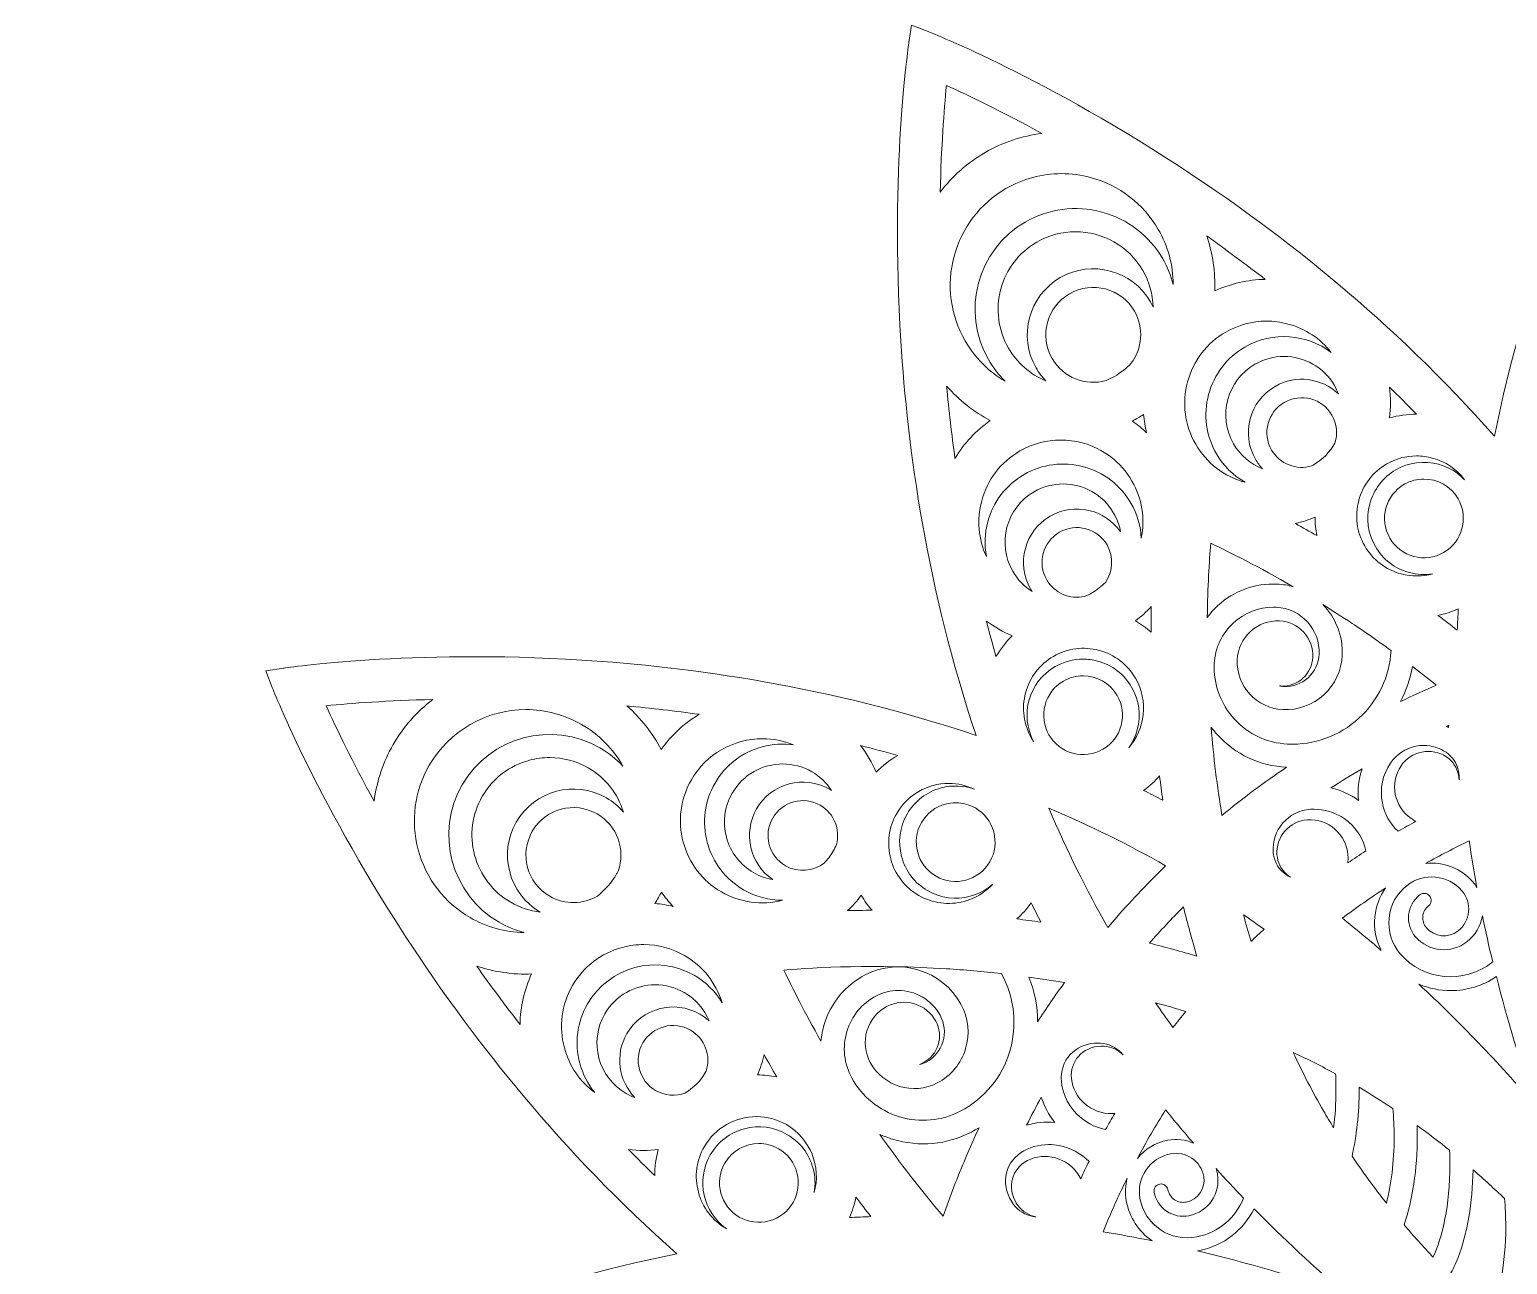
# Model space of a CAD drawing. Header units: millimetres. Extents: x -93 to 1481, y -1464 to 298.
# Drawn here: x 357.8 to 677, y -1205.9 to -939.2 of the extents above; entities that cross this region are included whole.
import ezdxf

# ---------------------------------------------------------------- set-up
doc = ezdxf.new("R2010")
doc.units = ezdxf.units.MM
doc.header["$MEASUREMENT"] = 0
doc.layers.add('Layer 1', color=7, linetype='Continuous')

msp = doc.modelspace()

# ---------------------------------------------------------------- linework, layer by layer
at = {"layer": 'Layer 1', "lineweight": 0}
for points, knots in [([(1116.83, -1265.8), (1115.97, -1265.11), (1095.41, -1248.71), (1061.91, -1232.06), (1041.16, -1221.74), (1012.66, -1210.11), (979.99, -1203.56), (1005.01, -1181.55), (1023.87, -1157.23), (1036.69, -1137.92), (1057.37, -1106.75), (1066.98, -1082.26), (1067.38, -1081.24), (1067.38, -1081.24), (1068.76, -1077.69), (1068.76, -1077.69), (1068.76, -1077.69), (1064.99, -1077.11), (1064.99, -1077.11), (1063.9, -1076.94), (1037.9, -1073.01), (1000.56, -1075.34), (977.43, -1076.79), (946.93, -1080.96), (915.37, -1091.62), (926.03, -1060.05), (930.2, -1029.56), (931.64, -1006.43), (933.97, -969.09), (930.05, -943.08), (929.88, -941.99), (929.88, -941.99), (929.3, -938.23), (929.3, -938.23), (929.3, -938.23), (925.75, -939.61), (925.75, -939.61), (924.72, -940.01), (900.24, -949.61), (869.07, -970.3), (849.76, -983.12), (825.43, -1001.98), (803.43, -1026.99), (796.88, -994.32), (785.24, -965.83), (774.93, -945.08), (758.28, -911.57), (741.88, -891.01), (741.19, -890.16), (741.19, -890.16), (738.8, -887.19), (738.8, -887.19), (738.8, -887.19), (736.41, -890.16), (736.41, -890.16), (735.72, -891.01), (719.32, -911.57), (702.67, -945.08), (692.36, -965.83), (680.72, -994.32), (674.17, -1026.99), (652.17, -1001.98), (627.84, -983.12), (608.53, -970.3), (577.36, -949.61), (552.88, -940.01), (551.85, -939.61), (551.85, -939.61), (548.3, -938.23), (548.3, -938.23), (548.3, -938.23), (547.72, -941.99), (547.72, -941.99), (547.55, -943.08), (543.63, -969.09), (545.96, -1006.43), (547.4, -1029.56), (551.57, -1060.05), (562.23, -1091.62), (530.67, -1080.96), (500.17, -1076.79), (477.04, -1075.34), (439.7, -1073.01), (413.7, -1076.94), (412.61, -1077.11), (412.61, -1077.11), (408.84, -1077.69), (408.84, -1077.69), (408.84, -1077.69), (410.22, -1081.24), (410.22, -1081.24), (410.62, -1082.26), (420.23, -1106.75), (440.91, -1137.92), (453.73, -1157.23), (472.59, -1181.55), (497.61, -1203.56), (464.94, -1210.11), (436.44, -1221.74), (415.69, -1232.06), (382.19, -1248.71), (361.63, -1265.11), (360.77, -1265.8), (360.77, -1265.8), (357.8, -1268.19), (357.8, -1268.19), (357.8, -1268.19), (360.77, -1270.57), (360.77, -1270.57), (361.63, -1271.26), (382.19, -1287.67), (415.69, -1304.32), (444.76, -1318.76), (488.99, -1335.81), (538.64, -1337.82), (538.64, -1337.82), (584.58, -1406.53), (584.58, -1406.53), (584.58, -1406.53), (584.58, -1461.27), (584.58, -1461.27), (584.58, -1461.27), (584.67, -1461.27), (584.67, -1461.27), (584.67, -1461.27), (584.67, -1461.32), (584.67, -1461.32), (584.67, -1461.32), (601.77, -1461.32), (601.77, -1461.32), (601.77, -1461.32), (601.77, -1406.58), (601.77, -1406.58), (601.77, -1406.58), (608.56, -1396.76), (608.56, -1396.76), (608.56, -1397.28), (608.55, -1397.81), (608.55, -1398.34), (608.55, -1409.68), (611.14, -1420.43), (616.33, -1430.6), (621.52, -1440.76), (629.14, -1448.79), (639.2, -1454.66), (639.85, -1455.04), (640.51, -1455.41), (641.17, -1455.76), (650.77, -1460.93), (661.56, -1463.52), (673.55, -1463.52), (685.35, -1463.52), (696.34, -1460.86), (706.52, -1455.54), (716.71, -1450.23), (724.58, -1442.4), (730.14, -1432.05), (731.5, -1429.51), (732.7, -1426.89), (733.73, -1424.18), (734.69, -1426.77), (735.79, -1429.29), (737.05, -1431.74), (742.34, -1442.03), (750.17, -1449.89), (760.54, -1455.32), (760.56, -1455.33), (760.57, -1455.33), (760.58, -1455.34), (760.6, -1455.35), (760.61, -1455.36), (760.63, -1455.37), (771, -1460.8), (782.53, -1463.52), (795.22, -1463.52), (804.63, -1463.52), (813.79, -1461.83), (822.73, -1458.45), (822.82, -1458.42), (822.92, -1458.38), (823.01, -1458.34), (823.01, -1458.34), (821.88, -1461.27), (821.88, -1461.27), (821.88, -1461.27), (821.98, -1461.27), (821.98, -1461.27), (821.98, -1461.27), (821.97, -1461.32), (821.97, -1461.32), (821.97, -1461.32), (840.12, -1461.32), (840.12, -1461.32), (840.12, -1461.32), (854.32, -1422.18), (854.32, -1422.18), (854.32, -1422.18), (908.28, -1422.18), (908.28, -1422.18), (908.28, -1422.18), (923.34, -1461.27), (923.34, -1461.27), (923.34, -1461.27), (923.4, -1461.27), (923.4, -1461.27), (923.4, -1461.27), (923.42, -1461.32), (923.42, -1461.32), (923.42, -1461.32), (942.9, -1461.32), (942.9, -1461.32), (942.9, -1461.32), (891.24, -1335.09), (891.24, -1335.09), (891.44, -1335.12), (891.65, -1335.15), (891.85, -1335.18), (891.84, -1335.17), (891.84, -1335.15), (891.83, -1335.14), (903.9, -1336.96), (916.44, -1338.02), (929.3, -1338.02), (982.85, -1338.02), (1030.97, -1319.69), (1061.91, -1304.32), (1095.41, -1287.67), (1115.97, -1271.26), (1116.83, -1270.57), (1116.83, -1270.57), (1119.8, -1268.19), (1119.8, -1268.19), (1119.8, -1268.19), (1116.83, -1265.8), (1116.83, -1265.8)], [0, 0, 0, 0, 1, 1, 1, 2, 2, 2, 3, 3, 3, 4, 4, 4, 5, 5, 5, 6, 6, 6, 7, 7, 7, 8, 8, 8, 9, 9, 9, 10, 10, 10, 11, 11, 11, 12, 12, 12, 13, 13, 13, 14, 14, 14, 15, 15, 15, 16, 16, 16, 17, 17, 17, 18, 18, 18, 19, 19, 19, 20, 20, 20, 21, 21, 21, 22, 22, 22, 23, 23, 23, 24, 24, 24, 25, 25, 25, 26, 26, 26, 27, 27, 27, 28, 28, 28, 29, 29, 29, 30, 30, 30, 31, 31, 31, 32, 32, 32, 33, 33, 33, 34, 34, 34, 35, 35, 35, 36, 36, 36, 37, 37, 37, 38, 38, 38, 39, 39, 39, 40, 40, 40, 41, 41, 41, 42, 42, 42, 43, 43, 43, 44, 44, 44, 45, 45, 45, 46, 46, 46, 47, 47, 47, 48, 48, 48, 49, 49, 49, 50, 50, 50, 51, 51, 51, 52, 52, 52, 53, 53, 53, 54, 54, 54, 55, 55, 55, 56, 56, 56, 57, 57, 57, 58, 58, 58, 59, 59, 59, 60, 60, 60, 61, 61, 61, 62, 62, 62, 63, 63, 63, 64, 64, 64, 65, 65, 65, 66, 66, 66, 67, 67, 67, 68, 68, 68, 69, 69, 69, 70, 70, 70, 71, 71, 71, 72, 72, 72, 73, 73, 73, 74, 74, 74, 75, 75, 75, 76, 76, 76, 77, 77, 77, 78, 78, 78, 78]), ([(555.81, -951.25), (560.74, -953.48), (567.87, -956.91), (576.44, -961.59), (572.11, -962.15), (567.92, -963.56), (564.17, -965.72), (560.42, -967.89), (557.11, -970.81), (554.46, -974.28), (554.7, -964.52), (555.29, -956.63), (555.81, -951.25)], [0, 0, 0, 0, 1, 1, 1, 2, 2, 2, 3, 3, 3, 4, 4, 4, 4]), ([(586.94, -971.12), (593.16, -972.79), (598.35, -976.77), (601.56, -982.33), (603.68, -986), (604.77, -990.08), (604.78, -994.22), (604.3, -992.3), (603.55, -990.44), (602.55, -988.7), (599.65, -983.68), (594.96, -980.09), (589.34, -978.58), (583.72, -977.08), (577.86, -977.84), (572.84, -980.74), (562.46, -986.74), (558.89, -1000.06), (564.88, -1010.45), (565.88, -1012.17), (567.1, -1013.74), (568.51, -1015.12), (564.96, -1013.04), (561.97, -1010.06), (559.86, -1006.4), (556.65, -1000.84), (555.8, -994.36), (557.47, -988.14), (559.13, -981.92), (563.11, -976.73), (568.67, -973.52), (572.33, -971.4), (576.47, -970.29), (580.65, -970.29), (582.76, -970.29), (584.87, -970.57), (586.94, -971.12)], [0, 0, 0, 0, 1, 1, 1, 2, 2, 2, 3, 3, 3, 4, 4, 4, 5, 5, 5, 6, 6, 6, 7, 7, 7, 8, 8, 8, 9, 9, 9, 10, 10, 10, 11, 11, 11, 12, 12, 12, 12]), ([(599.86, -997.97), (595.93, -991.16), (587.2, -988.82), (580.39, -992.75), (573.58, -996.68), (571.24, -1005.42), (575.17, -1012.23), (575.77, -1013.27), (576.49, -1014.2), (577.29, -1015.03), (573.9, -1013.63), (571.07, -1011.17), (569.21, -1007.95), (566.98, -1004.08), (566.39, -999.57), (567.55, -995.24), (568.71, -990.92), (571.47, -987.31), (575.34, -985.07), (577.97, -983.55), (580.85, -982.83), (583.69, -982.83), (589.48, -982.83), (595.12, -985.84), (598.22, -991.2), (599.63, -993.65), (600.38, -996.36), (600.45, -999.11), (600.27, -998.73), (600.08, -998.35), (599.86, -997.97)], [0, 0, 0, 0, 1, 1, 1, 2, 2, 2, 3, 3, 3, 4, 4, 4, 5, 5, 5, 6, 6, 6, 7, 7, 7, 8, 8, 8, 9, 9, 9, 10, 10, 10, 10]), ([(624.67, -993.13), (620.9, -993.17), (617.2, -994.01), (613.75, -995.62), (613.9, -991.59), (613.32, -987.56), (612.03, -983.75), (616.32, -986.79), (620.55, -989.93), (624.67, -993.13)], [0, 0, 0, 0, 1, 1, 1, 2, 2, 2, 3, 3, 3, 3]), ([(595.72, -1011.24), (594.66, -1012.34), (593.44, -1013.29), (592.09, -1014.08), (591.5, -1014.41), (590.9, -1014.71), (590.29, -1014.97), (585.89, -1016.21), (581.03, -1014.37), (578.64, -1010.23), (575.81, -1005.33), (577.49, -999.04), (582.39, -996.22), (587.29, -993.39), (593.57, -995.07), (596.4, -999.97), (598.51, -1003.63), (598.1, -1008.06), (595.72, -1011.24)], [0, 0, 0, 0, 1, 1, 1, 2, 2, 2, 3, 3, 3, 4, 4, 4, 5, 5, 5, 6, 6, 6, 6]), ([(607.88, -1015.28), (609.1, -1010.7), (612.03, -1006.88), (616.12, -1004.52), (618.82, -1002.96), (621.87, -1002.14), (624.94, -1002.14), (626.49, -1002.14), (628.05, -1002.35), (629.57, -1002.76), (633.32, -1003.76), (636.56, -1005.9), (638.91, -1008.89), (633.66, -1004.93), (626.33, -1004.24), (620.28, -1007.73), (616.39, -1009.98), (613.6, -1013.62), (612.43, -1017.98), (611.26, -1022.34), (611.86, -1026.88), (614.11, -1030.78), (615.61, -1033.38), (617.77, -1035.49), (620.31, -1036.95), (615.77, -1035.71), (611.98, -1032.79), (609.64, -1028.73), (607.27, -1024.64), (606.65, -1019.86), (607.88, -1015.28)], [0, 0, 0, 0, 1, 1, 1, 2, 2, 2, 3, 3, 3, 4, 4, 4, 5, 5, 5, 6, 6, 6, 7, 7, 7, 8, 8, 8, 9, 9, 9, 10, 10, 10, 10]), ([(640.47, -1017.85), (636.86, -1014.43), (631.29, -1013.62), (626.78, -1016.23), (621.27, -1019.4), (619.38, -1026.47), (622.56, -1031.97), (622.99, -1032.72), (623.5, -1033.41), (624.07, -1034.02), (621.53, -1033.01), (619.3, -1031.18), (617.83, -1028.63), (614.36, -1022.63), (616.43, -1014.92), (622.43, -1011.45), (624.41, -1010.31), (626.57, -1009.77), (628.7, -1009.77), (633.05, -1009.77), (637.29, -1012.02), (639.62, -1016.05), (639.95, -1016.64), (640.24, -1017.24), (640.47, -1017.85)], [0, 0, 0, 0, 1, 1, 1, 2, 2, 2, 3, 3, 3, 4, 4, 4, 5, 5, 5, 6, 6, 6, 7, 7, 7, 8, 8, 8, 8]), ([(557.65, -1031.78), (556.94, -1026.62), (556.34, -1021.4), (555.86, -1016.18), (558.52, -1019.2), (561.71, -1021.72), (565.27, -1023.6), (562.22, -1025.74), (559.6, -1028.55), (557.65, -1031.78)], [0, 0, 0, 0, 1, 1, 1, 2, 2, 2, 3, 3, 3, 3]), ([(635.01, -1033.24), (634.91, -1033.3), (634.8, -1033.35), (634.69, -1033.41), (631.43, -1034.39), (627.8, -1033.04), (626.02, -1029.97), (623.95, -1026.38), (625.18, -1021.77), (628.78, -1019.69), (632.37, -1017.62), (636.98, -1018.85), (639.06, -1022.44), (640.15, -1024.34), (640.32, -1026.53), (639.7, -1028.47), (638.63, -1030.39), (637.05, -1032.06), (635.01, -1033.24)], [0, 0, 0, 0, 1, 1, 1, 2, 2, 2, 3, 3, 3, 4, 4, 4, 5, 5, 5, 6, 6, 6, 6]), ([(657.34, -1022.24), (655.37, -1022.25), (653.41, -1022.52), (651.51, -1023.04), (651.77, -1020.84), (651.76, -1018.6), (651.48, -1016.4), (653.47, -1018.33), (655.43, -1020.28), (657.34, -1022.24)], [0, 0, 0, 0, 1, 1, 1, 2, 2, 2, 3, 3, 3, 3]), ([(597.25, -1023.01), (597.63, -1022.79), (598.01, -1022.56), (598.38, -1022.32), (598.5, -1023.65), (598.72, -1024.96), (599.03, -1026.25), (598.08, -1025.33), (597.05, -1024.49), (595.96, -1023.72), (596.39, -1023.49), (596.82, -1023.25), (597.25, -1023.01)], [0, 0, 0, 0, 1, 1, 1, 2, 2, 2, 3, 3, 3, 4, 4, 4, 4]), ([(564.43, -1052.96), (562.7, -1049.21), (562.33, -1045), (563.42, -1040.95), (564.65, -1036.37), (567.57, -1032.55), (571.67, -1030.18), (574.36, -1028.63), (577.41, -1027.81), (580.48, -1027.81), (582.03, -1027.81), (583.59, -1028.01), (585.11, -1028.42), (589.69, -1029.65), (593.52, -1032.58), (595.88, -1036.67), (598.06, -1040.45), (598.76, -1044.8), (597.9, -1049.04), (597.77, -1046.42), (597.02, -1043.81), (595.64, -1041.44), (593.39, -1037.54), (589.75, -1034.75), (585.4, -1033.58), (581.04, -1032.42), (576.49, -1033.01), (572.59, -1035.26), (568.7, -1037.51), (565.91, -1041.15), (564.74, -1045.51), (564.08, -1047.98), (563.98, -1050.52), (564.43, -1052.96)], [0, 0, 0, 0, 1, 1, 1, 2, 2, 2, 3, 3, 3, 4, 4, 4, 5, 5, 5, 6, 6, 6, 7, 7, 7, 8, 8, 8, 9, 9, 9, 10, 10, 10, 11, 11, 11, 11]), ([(644.86, -1040.86), (645.76, -1037.51), (647.9, -1034.71), (650.89, -1032.99), (652.86, -1031.85), (655.09, -1031.25), (657.34, -1031.25), (658.47, -1031.25), (659.61, -1031.4), (660.73, -1031.7), (663.56, -1032.46), (665.99, -1034.1), (667.72, -1036.4), (666.2, -1034.79), (664.26, -1033.63), (662.07, -1033.05), (658.94, -1032.21), (655.67, -1032.64), (652.88, -1034.25), (650.08, -1035.87), (648.08, -1038.48), (647.24, -1041.61), (646.4, -1044.74), (646.83, -1048), (648.44, -1050.8), (650.06, -1053.6), (652.67, -1055.6), (655.8, -1056.44), (657.47, -1056.88), (659.18, -1056.97), (660.84, -1056.71), (658.63, -1057.32), (656.29, -1057.34), (654.02, -1056.73), (650.67, -1055.83), (647.88, -1053.69), (646.15, -1050.69), (644.42, -1047.7), (643.96, -1044.21), (644.86, -1040.86)], [0, 0, 0, 0, 1, 1, 1, 2, 2, 2, 3, 3, 3, 4, 4, 4, 5, 5, 5, 6, 6, 6, 7, 7, 7, 8, 8, 8, 9, 9, 9, 10, 10, 10, 11, 11, 11, 12, 12, 12, 13, 13, 13, 13]), ([(663.19, -1052.11), (661.22, -1053.24), (658.93, -1053.54), (656.73, -1052.95), (654.54, -1052.36), (652.7, -1050.96), (651.57, -1048.99), (649.22, -1044.93), (650.62, -1039.72), (654.68, -1037.38), (656.02, -1036.6), (657.48, -1036.24), (658.92, -1036.24), (661.86, -1036.24), (664.73, -1037.76), (666.3, -1040.49), (668.64, -1044.55), (667.25, -1049.76), (663.19, -1052.11)], [0, 0, 0, 0, 1, 1, 1, 2, 2, 2, 3, 3, 3, 4, 4, 4, 5, 5, 5, 6, 6, 6, 6]), ([(578.22, -1044.26), (572.71, -1047.44), (570.82, -1054.5), (574, -1060), (574.1, -1060.17), (574.2, -1060.34), (574.3, -1060.5), (572.64, -1059.45), (571.19, -1057.99), (570.14, -1056.17), (566.67, -1050.16), (568.73, -1042.45), (574.74, -1038.98), (576.72, -1037.84), (578.88, -1037.3), (581.01, -1037.3), (585.36, -1037.3), (589.6, -1039.56), (591.92, -1043.59), (592.66, -1044.87), (593.15, -1046.23), (593.4, -1047.61), (590.01, -1042.79), (583.42, -1041.26), (578.22, -1044.26)], [0, 0, 0, 0, 1, 1, 1, 2, 2, 2, 3, 3, 3, 4, 4, 4, 5, 5, 5, 6, 6, 6, 7, 7, 7, 8, 8, 8, 8]), ([(580.22, -1047.73), (583.81, -1045.65), (588.42, -1046.89), (590.5, -1050.48), (592, -1053.09), (591.76, -1056.23), (590.14, -1058.55), (589.33, -1059.4), (588.39, -1060.15), (587.32, -1060.77), (586.77, -1061.09), (586.21, -1061.36), (585.63, -1061.58), (582.51, -1062.29), (579.15, -1060.92), (577.46, -1058), (575.39, -1054.41), (576.63, -1049.8), (580.22, -1047.73)], [0, 0, 0, 0, 1, 1, 1, 2, 2, 2, 3, 3, 3, 4, 4, 4, 5, 5, 5, 6, 6, 6, 6]), ([(635.82, -1048.45), (634.29, -1047.57), (632.75, -1046.71), (631.22, -1045.86), (632.65, -1045.52), (634.05, -1045.06), (635.41, -1044.48), (635.42, -1045.82), (635.56, -1047.14), (635.82, -1048.45)], [0, 0, 0, 0, 1, 1, 1, 2, 2, 2, 3, 3, 3, 3]), ([(630.69, -1059.5), (629.6, -1059.18), (628.44, -1058.99), (627.25, -1058.93), (622.5, -1058.72), (617.96, -1060.36), (614.45, -1063.56), (613.59, -1064.34), (612.82, -1065.19), (612.15, -1066.11), (612.23, -1059.5), (612.57, -1054.02), (612.89, -1050.11), (617.02, -1052.06), (623.29, -1055.2), (630.69, -1059.5)], [0, 0, 0, 0, 1, 1, 1, 2, 2, 2, 3, 3, 3, 4, 4, 4, 5, 5, 5, 5]), ([(596.63, -1066.86), (597.86, -1065.94), (599, -1064.9), (600.05, -1063.78), (600.01, -1065.61), (600, -1067.46), (600, -1069.31), (598.96, -1068.39), (597.83, -1067.57), (596.63, -1066.86)], [0, 0, 0, 0, 1, 1, 1, 2, 2, 2, 3, 3, 3, 3]), ([(651.83, -1073.27), (651.52, -1078.91), (649.06, -1084.09), (644.89, -1087.9), (640.67, -1091.75), (635.2, -1093.73), (629.5, -1093.47), (625.06, -1093.27), (620.98, -1091.35), (617.99, -1088.07), (615, -1084.8), (613.46, -1080.55), (613.66, -1076.12), (613.82, -1072.71), (615.3, -1069.56), (617.82, -1067.26), (620.19, -1065.09), (623.23, -1063.91), (626.42, -1063.91), (626.62, -1063.91), (626.82, -1063.92), (627.02, -1063.93), (632.38, -1064.17), (636.54, -1068.73), (636.3, -1074.09), (636.21, -1076.04), (635.37, -1077.83), (633.93, -1079.14), (632.49, -1080.45), (630.63, -1081.13), (628.69, -1081.04), (628.36, -1081.02), (628.05, -1080.98), (627.74, -1080.91), (627.87, -1080.92), (628, -1080.93), (628.13, -1080.94), (629.86, -1081.02), (631.53, -1080.42), (632.81, -1079.24), (634.1, -1078.07), (634.85, -1076.47), (634.93, -1074.74), (635.02, -1072.73), (634.32, -1070.81), (632.97, -1069.33), (631.62, -1067.85), (629.77, -1066.98), (627.77, -1066.89), (625.43, -1066.78), (623.19, -1067.59), (621.46, -1069.17), (619.73, -1070.75), (618.72, -1072.91), (618.61, -1075.24), (618.35, -1080.93), (622.77, -1085.77), (628.46, -1086.03), (631.74, -1086.18), (634.88, -1085.04), (637.3, -1082.83), (639.72, -1080.62), (641.14, -1077.6), (641.29, -1074.32), (641.48, -1070.08), (639.86, -1066.18), (637.11, -1063.36), (639.16, -1064.63), (641.26, -1065.98), (643.41, -1067.41), (646.19, -1069.26), (649.02, -1071.23), (651.83, -1073.27)], [0, 0, 0, 0, 1, 1, 1, 2, 2, 2, 3, 3, 3, 4, 4, 4, 5, 5, 5, 6, 6, 6, 7, 7, 7, 8, 8, 8, 9, 9, 9, 10, 10, 10, 11, 11, 11, 12, 12, 12, 13, 13, 13, 14, 14, 14, 15, 15, 15, 16, 16, 16, 17, 17, 17, 18, 18, 18, 19, 19, 19, 20, 20, 20, 21, 21, 21, 22, 22, 22, 23, 23, 23, 24, 24, 24, 24]), ([(661.97, -1065.7), (663.47, -1065.38), (664.94, -1064.9), (666.35, -1064.26), (666.27, -1065.81), (666.2, -1067.36), (666.14, -1068.9), (664.77, -1067.82), (663.37, -1066.75), (661.97, -1065.7)], [0, 0, 0, 0, 1, 1, 1, 2, 2, 2, 3, 3, 3, 3]), ([(570.01, -1070.1), (568.66, -1071.44), (567.48, -1072.95), (566.51, -1074.59), (565.8, -1072.06), (565.12, -1069.49), (564.46, -1066.91), (566.17, -1068.19), (568.03, -1069.26), (570.01, -1070.1)], [0, 0, 0, 0, 1, 1, 1, 2, 2, 2, 3, 3, 3, 3]), ([(596.65, -1079.27), (599.49, -1084.2), (598.72, -1090.24), (595.17, -1094.3), (596.01, -1093.13), (596.64, -1091.81), (597.02, -1090.37), (597.86, -1087.25), (597.43, -1083.98), (595.81, -1081.18), (594.2, -1078.39), (591.59, -1076.38), (588.46, -1075.54), (587.41, -1075.26), (586.35, -1075.13), (585.3, -1075.13), (583.2, -1075.13), (581.13, -1075.68), (579.27, -1076.75), (573.61, -1080.02), (571.58, -1087.19), (574.62, -1092.91), (574.62, -1092.91), (574.61, -1092.91), (574.61, -1092.91), (574.46, -1092.68), (574.33, -1092.46), (574.2, -1092.24), (572.47, -1089.24), (572.01, -1085.75), (572.91, -1082.4), (573.8, -1079.05), (575.95, -1076.26), (578.94, -1074.53), (581.93, -1072.8), (585.43, -1072.35), (588.77, -1073.24), (592.12, -1074.14), (594.92, -1076.28), (596.65, -1079.27)], [0, 0, 0, 0, 1, 1, 1, 2, 2, 2, 3, 3, 3, 4, 4, 4, 5, 5, 5, 6, 6, 6, 7, 7, 7, 8, 8, 8, 9, 9, 9, 10, 10, 10, 11, 11, 11, 12, 12, 12, 13, 13, 13, 13]), ([(593.54, -1089.44), (592.95, -1091.64), (591.54, -1093.47), (589.58, -1094.61), (587.61, -1095.74), (585.32, -1096.04), (583.12, -1095.45), (580.93, -1094.86), (579.09, -1093.46), (577.96, -1091.49), (576.82, -1089.53), (576.52, -1087.24), (577.11, -1085.04), (577.7, -1082.84), (579.11, -1081.01), (581.07, -1079.87), (582.41, -1079.1), (583.87, -1078.74), (585.31, -1078.74), (588.25, -1078.74), (591.12, -1080.26), (592.69, -1082.99), (593.82, -1084.95), (594.12, -1087.24), (593.54, -1089.44)], [0, 0, 0, 0, 1, 1, 1, 2, 2, 2, 3, 3, 3, 4, 4, 4, 5, 5, 5, 6, 6, 6, 7, 7, 7, 8, 8, 8, 8]), ([(653.88, -1084.28), (655.11, -1081.92), (655.98, -1079.36), (656.45, -1076.72), (658.21, -1078.07), (659.93, -1079.42), (661.59, -1080.77), (659.04, -1081.87), (656.46, -1083.04), (653.88, -1084.28)], [0, 0, 0, 0, 1, 1, 1, 2, 2, 2, 3, 3, 3, 3]), ([(432.21, -1105.83), (427.53, -1097.25), (424.1, -1090.12), (421.86, -1085.2), (427.24, -1084.68), (435.13, -1084.08), (444.9, -1083.85), (441.42, -1086.5), (438.5, -1089.81), (436.33, -1093.56), (434.17, -1097.31), (432.77, -1101.49), (432.21, -1105.83)], [0, 0, 0, 0, 1, 1, 1, 2, 2, 2, 3, 3, 3, 4, 4, 4, 4]), ([(441.74, -1116.32), (440.07, -1110.1), (440.92, -1103.62), (444.13, -1098.06), (448.41, -1090.64), (456.42, -1086.03), (465.02, -1086.03), (469.22, -1086.03), (473.37, -1087.14), (477.02, -1089.25), (480.82, -1091.44), (483.87, -1094.56), (485.95, -1098.26), (484.5, -1096.72), (482.82, -1095.38), (480.96, -1094.3), (470.58, -1088.31), (457.25, -1091.88), (451.25, -1102.26), (445.26, -1112.65), (448.83, -1125.97), (459.21, -1131.97), (460.91, -1132.95), (462.72, -1133.68), (464.59, -1134.17), (460.54, -1134.11), (456.54, -1133.03), (452.94, -1130.95), (447.38, -1127.74), (443.4, -1122.54), (441.74, -1116.32)], [0, 0, 0, 0, 1, 1, 1, 2, 2, 2, 3, 3, 3, 4, 4, 4, 5, 5, 5, 6, 6, 6, 7, 7, 7, 8, 8, 8, 9, 9, 9, 10, 10, 10, 10]), ([(502.43, -1087.05), (499.19, -1088.96), (496.4, -1091.54), (494.22, -1094.66), (492.34, -1091.1), (489.82, -1087.9), (486.8, -1085.24), (492.02, -1085.73), (497.26, -1086.33), (502.43, -1087.05)], [0, 0, 0, 0, 1, 1, 1, 2, 2, 2, 3, 3, 3, 3]), ([(615.31, -1108.89), (614.28, -1102.64), (613.49, -1096.25), (612.96, -1089.83), (613.38, -1090.39), (613.82, -1090.93), (614.29, -1091.44), (618.18, -1095.71), (623.5, -1098.2), (629.27, -1098.46), (624.45, -1101.74), (619.77, -1105.23), (615.31, -1108.89)], [0, 0, 0, 0, 1, 1, 1, 2, 2, 2, 3, 3, 3, 4, 4, 4, 4]), ([(664.29, -1089.42), (664.27, -1089.57), (664.25, -1089.73), (664.26, -1089.89), (664.08, -1089.81), (663.9, -1089.73), (663.72, -1089.66), (663.92, -1089.58), (664.1, -1089.5), (664.29, -1089.42)], [0, 0, 0, 0, 1, 1, 1, 2, 2, 2, 3, 3, 3, 3]), ([(516.11, -1092.32), (518.39, -1092.32), (520.65, -1092.77), (522.76, -1093.63), (520.56, -1093.32), (518.3, -1093.46), (516.08, -1094.06), (511.72, -1095.22), (508.08, -1098.01), (505.83, -1101.91), (503.58, -1105.81), (502.99, -1110.36), (504.16, -1114.71), (505.32, -1119.07), (508.11, -1122.71), (512.01, -1124.96), (514.61, -1126.46), (517.52, -1127.21), (520.43, -1127.21), (515.92, -1128.36), (511.24, -1127.72), (507.21, -1125.39), (503.12, -1123.03), (500.19, -1119.21), (498.96, -1114.63), (497.74, -1110.05), (498.36, -1105.27), (500.73, -1101.18), (503.88, -1095.71), (509.77, -1092.32), (516.11, -1092.32)], [0, 0, 0, 0, 1, 1, 1, 2, 2, 2, 3, 3, 3, 4, 4, 4, 5, 5, 5, 6, 6, 6, 7, 7, 7, 8, 8, 8, 9, 9, 9, 10, 10, 10, 10]), ([(545.28, -1095.92), (543.58, -1096.91), (542.01, -1098.13), (540.63, -1099.53), (539.76, -1097.49), (538.63, -1095.56), (537.28, -1093.79), (539.97, -1094.47), (542.64, -1095.18), (545.28, -1095.92)], [0, 0, 0, 0, 1, 1, 1, 2, 2, 2, 3, 3, 3, 3]), ([(657.21, -1093.94), (657.77, -1093.83), (658.33, -1093.78), (658.89, -1093.78), (660.59, -1093.78), (662.26, -1094.28), (663.7, -1095.25), (665.13, -1096.21), (666.09, -1097.67), (666.42, -1099.35), (666.54, -1099.96), (666.57, -1100.57), (666.51, -1101.18), (666.5, -1100.85), (666.47, -1100.52), (666.4, -1100.19), (666.09, -1098.58), (665.16, -1097.18), (663.8, -1096.26), (662.23, -1095.21), (660.35, -1094.83), (658.5, -1095.19), (656.64, -1095.55), (655.04, -1096.61), (653.99, -1098.18), (651.46, -1101.93), (652.45, -1107.04), (656.21, -1109.57), (656.53, -1109.79), (656.86, -1109.98), (657.2, -1110.16), (655.91, -1110.86), (654.62, -1111.58), (653.34, -1112.32), (651.58, -1110.68), (650.42, -1108.57), (649.95, -1106.18), (649.36, -1103.18), (649.98, -1100.13), (651.69, -1097.6), (652.98, -1095.68), (654.94, -1094.38), (657.21, -1093.94)], [0, 0, 0, 0, 1, 1, 1, 2, 2, 2, 3, 3, 3, 4, 4, 4, 5, 5, 5, 6, 6, 6, 7, 7, 7, 8, 8, 8, 9, 9, 9, 10, 10, 10, 11, 11, 11, 12, 12, 12, 13, 13, 13, 14, 14, 14, 14]), ([(461.71, -1127.64), (457.85, -1125.4), (455.08, -1121.79), (453.92, -1117.47), (452.76, -1113.14), (453.35, -1108.63), (455.58, -1104.76), (457.82, -1100.9), (461.43, -1098.13), (465.75, -1096.97), (467.2, -1096.58), (468.67, -1096.39), (470.13, -1096.39), (473.03, -1096.39), (475.89, -1097.15), (478.46, -1098.63), (482.25, -1100.82), (484.85, -1104.27), (486.06, -1108.15), (485.04, -1106.97), (483.82, -1105.93), (482.39, -1105.1), (475.58, -1101.17), (466.85, -1103.51), (462.92, -1110.32), (459, -1117.11), (461.31, -1125.81), (468.08, -1129.76), (465.86, -1129.5), (463.7, -1128.78), (461.71, -1127.64)], [0, 0, 0, 0, 1, 1, 1, 2, 2, 2, 3, 3, 3, 4, 4, 4, 5, 5, 5, 6, 6, 6, 7, 7, 7, 8, 8, 8, 9, 9, 9, 10, 10, 10, 10]), ([(531, -1103.5), (530.86, -1103.41), (530.71, -1103.32), (530.57, -1103.24), (525.06, -1100.06), (518, -1101.95), (514.82, -1107.46), (511.79, -1112.71), (513.38, -1119.39), (518.32, -1122.75), (516.9, -1122.5), (515.49, -1122.01), (514.16, -1121.24), (511.25, -1119.56), (509.17, -1116.85), (508.3, -1113.6), (507.43, -1110.35), (507.88, -1106.96), (509.55, -1104.06), (511.88, -1100.03), (516.12, -1097.77), (520.47, -1097.77), (522.6, -1097.77), (524.76, -1098.31), (526.74, -1099.45), (528.49, -1100.46), (529.93, -1101.85), (531, -1103.5)], [0, 0, 0, 0, 1, 1, 1, 2, 2, 2, 3, 3, 3, 4, 4, 4, 5, 5, 5, 6, 6, 6, 7, 7, 7, 8, 8, 8, 9, 9, 9, 9]), ([(598.4, -1103.47), (599.67, -1102.55), (600.82, -1101.51), (601.85, -1100.35), (602.06, -1102.11), (602.29, -1103.87), (602.54, -1105.62), (601.17, -1104.89), (599.79, -1104.18), (598.4, -1103.47)], [0, 0, 0, 0, 1, 1, 1, 2, 2, 2, 3, 3, 3, 3]), ([(644.82, -1105.65), (643.01, -1104.34), (640.99, -1103.42), (638.83, -1102.94), (641.04, -1101.54), (643.29, -1100.17), (645.56, -1098.86), (644.84, -1101.04), (644.59, -1103.35), (644.82, -1105.65)], [0, 0, 0, 0, 1, 1, 1, 2, 2, 2, 3, 3, 3, 3]), ([(556.32, -1101.97), (558.23, -1101.97), (560.12, -1102.4), (561.84, -1103.22), (559.55, -1102.41), (557.08, -1102.3), (554.68, -1102.95), (551.55, -1103.78), (548.94, -1105.79), (547.32, -1108.58), (545.71, -1111.38), (545.28, -1114.65), (546.12, -1117.77), (546.95, -1120.9), (548.96, -1123.52), (551.75, -1125.13), (554.55, -1126.75), (557.82, -1127.17), (560.94, -1126.34), (562.78, -1125.85), (564.43, -1124.96), (565.81, -1123.74), (564.17, -1125.52), (562.05, -1126.8), (559.65, -1127.45), (556.3, -1128.34), (552.81, -1127.89), (549.82, -1126.16), (546.82, -1124.43), (544.68, -1121.63), (543.78, -1118.29), (542.89, -1114.94), (543.34, -1111.44), (545.07, -1108.45), (547.38, -1104.46), (551.69, -1101.97), (556.32, -1101.97)], [0, 0, 0, 0, 1, 1, 1, 2, 2, 2, 3, 3, 3, 4, 4, 4, 5, 5, 5, 6, 6, 6, 7, 7, 7, 8, 8, 8, 9, 9, 9, 10, 10, 10, 11, 11, 11, 12, 12, 12, 12]), ([(466.38, -1112.32), (469.21, -1107.43), (475.49, -1105.74), (480.39, -1108.57), (484.75, -1111.09), (486.56, -1116.34), (484.91, -1120.92), (484.8, -1121.12), (484.7, -1121.31), (484.59, -1121.51), (483.51, -1123.38), (482.1, -1124.99), (480.45, -1126.29), (477.37, -1128.09), (473.44, -1128.24), (470.13, -1126.33), (465.24, -1123.5), (463.55, -1117.22), (466.38, -1112.32)], [0, 0, 0, 0, 1, 1, 1, 2, 2, 2, 3, 3, 3, 4, 4, 4, 5, 5, 5, 6, 6, 6, 6]), ([(532.06, -1115.17), (531.86, -1115.67), (531.62, -1116.16), (531.34, -1116.64), (530.81, -1117.56), (530.17, -1118.39), (529.46, -1119.12), (527.11, -1120.97), (523.78, -1121.32), (521.04, -1119.74), (517.45, -1117.66), (516.21, -1113.05), (518.29, -1109.46), (520.36, -1105.86), (524.97, -1104.63), (528.57, -1106.7), (531.58, -1108.44), (532.92, -1111.96), (532.06, -1115.17)], [0, 0, 0, 0, 1, 1, 1, 2, 2, 2, 3, 3, 3, 4, 4, 4, 5, 5, 5, 6, 6, 6, 6]), ([(566.02, -1112.44), (566.61, -1114.64), (566.31, -1116.93), (565.18, -1118.89), (562.83, -1122.96), (557.62, -1124.35), (553.56, -1122.01), (549.5, -1119.66), (548.1, -1114.45), (550.44, -1110.39), (551.58, -1108.42), (553.41, -1107.02), (555.61, -1106.43), (556.35, -1106.23), (557.09, -1106.14), (557.83, -1106.14), (559.3, -1106.14), (560.76, -1106.52), (562.06, -1107.28), (564.03, -1108.41), (565.43, -1110.24), (566.02, -1112.44)], [0, 0, 0, 0, 1, 1, 1, 2, 2, 2, 3, 3, 3, 4, 4, 4, 5, 5, 5, 6, 6, 6, 7, 7, 7, 7]), ([(590.68, -1133.07), (586.04, -1124.99), (581.76, -1116.34), (577.95, -1107.33), (586.76, -1111.07), (595.22, -1115.24), (603.15, -1119.76), (602.48, -1120.41), (601.83, -1121.06), (601.19, -1121.7), (601.19, -1121.7), (601.19, -1121.7), (601.19, -1121.7), (597.55, -1125.34), (594.02, -1129.16), (590.68, -1133.07)], [0, 0, 0, 0, 1, 1, 1, 2, 2, 2, 3, 3, 3, 4, 4, 4, 5, 5, 5, 5]), ([(642.72, -1110.36), (644.61, -1112.01), (645.87, -1114.14), (646.39, -1116.57), (645.08, -1117.41), (643.78, -1118.28), (642.5, -1119.15), (642.55, -1118.6), (642.56, -1118.04), (642.52, -1117.47), (642.52, -1117.47), (642.52, -1117.47), (642.52, -1117.47), (642.21, -1112.96), (638.28, -1109.54), (633.76, -1109.85), (631.88, -1109.98), (630.17, -1110.84), (628.92, -1112.26), (627.68, -1113.69), (627.07, -1115.51), (627.2, -1117.39), (627.32, -1119.03), (628.06, -1120.53), (629.3, -1121.61), (629.55, -1121.83), (629.82, -1122.03), (630.1, -1122.2), (629.55, -1121.95), (629.04, -1121.61), (628.57, -1121.21), (627.27, -1120.08), (626.5, -1118.52), (626.38, -1116.8), (626.22, -1114.5), (626.96, -1112.27), (628.48, -1110.52), (630, -1108.78), (632.11, -1107.73), (634.41, -1107.57), (634.68, -1107.55), (634.95, -1107.54), (635.22, -1107.54), (637.98, -1107.54), (640.61, -1108.53), (642.72, -1110.36)], [0, 0, 0, 0, 1, 1, 1, 2, 2, 2, 3, 3, 3, 4, 4, 4, 5, 5, 5, 6, 6, 6, 7, 7, 7, 8, 8, 8, 9, 9, 9, 10, 10, 10, 11, 11, 11, 12, 12, 12, 13, 13, 13, 14, 14, 14, 15, 15, 15, 15]), ([(670.36, -1124.42), (670.11, -1124.01), (669.83, -1123.62), (669.51, -1123.25), (666.95, -1120.24), (663.09, -1118.86), (659.36, -1119.25), (662.42, -1117.53), (665.53, -1115.9), (668.7, -1114.38), (669.19, -1117.72), (669.74, -1121.06), (670.36, -1124.42)], [0, 0, 0, 0, 1, 1, 1, 2, 2, 2, 3, 3, 3, 4, 4, 4, 4]), ([(660.17, -1126.27), (659.64, -1125.63), (658.67, -1125.53), (658.01, -1126.05), (656.65, -1127.13), (655.8, -1128.67), (655.62, -1130.38), (655.45, -1132.09), (655.98, -1133.76), (657.11, -1135.09), (659.88, -1138.34), (664.86, -1138.83), (668.22, -1136.17), (670.02, -1134.75), (671.19, -1132.77), (671.56, -1130.56), (672.24, -1133.88), (672.99, -1137.2), (673.79, -1140.53), (673.71, -1140.58), (673.63, -1140.63), (673.56, -1140.69), (667.6, -1145.4), (658.75, -1144.53), (653.83, -1138.76), (651.98, -1136.58), (651.11, -1133.84), (651.39, -1131.05), (651.67, -1128.27), (653.06, -1125.77), (655.29, -1124), (658.87, -1121.17), (664.19, -1121.69), (667.15, -1125.16), (668.24, -1126.44), (668.75, -1128.05), (668.58, -1129.7), (668.42, -1131.33), (667.6, -1132.8), (666.29, -1133.84), (664.23, -1135.47), (661.17, -1135.17), (659.47, -1133.17), (658.87, -1132.46), (658.59, -1131.58), (658.68, -1130.67), (658.77, -1129.77), (659.22, -1128.96), (659.95, -1128.38), (660.61, -1127.86), (660.71, -1126.92), (660.17, -1126.27)], [0, 0, 0, 0, 1, 1, 1, 2, 2, 2, 3, 3, 3, 4, 4, 4, 5, 5, 5, 6, 6, 6, 7, 7, 7, 8, 8, 8, 9, 9, 9, 10, 10, 10, 11, 11, 11, 12, 12, 12, 13, 13, 13, 14, 14, 14, 15, 15, 15, 16, 16, 16, 17, 17, 17, 17]), ([(496.8, -1128.56), (495.51, -1128.24), (494.18, -1128.02), (492.86, -1127.9), (493.12, -1127.48), (493.38, -1127.06), (493.62, -1126.63), (493.84, -1126.25), (494.06, -1125.87), (494.26, -1125.47), (495.03, -1126.57), (495.88, -1127.6), (496.8, -1128.56)], [0, 0, 0, 0, 1, 1, 1, 2, 2, 2, 3, 3, 3, 4, 4, 4, 4]), ([(537.41, -1126.14), (538.09, -1127.3), (538.87, -1128.38), (539.74, -1129.38), (537.98, -1129.38), (536.22, -1129.4), (534.47, -1129.44), (535.54, -1128.43), (536.52, -1127.33), (537.41, -1126.14)], [0, 0, 0, 0, 1, 1, 1, 2, 2, 2, 3, 3, 3, 3]), ([(650.66, -1124.53), (649.37, -1126.36), (648.57, -1128.49), (648.34, -1130.76), (648.08, -1133.31), (648.57, -1135.82), (649.72, -1138.06), (646.94, -1135.67), (644.14, -1133.35), (641.31, -1131.1), (644.34, -1128.8), (647.46, -1126.61), (650.66, -1124.53)], [0, 0, 0, 0, 1, 1, 1, 2, 2, 2, 3, 3, 3, 4, 4, 4, 4]), ([(571.02, -1131.24), (572.16, -1130.21), (573.19, -1129.06), (574.1, -1127.8), (574.8, -1129.19), (575.51, -1130.57), (576.23, -1131.93), (574.5, -1131.68), (572.76, -1131.45), (571.02, -1131.24)], [0, 0, 0, 0, 1, 1, 1, 2, 2, 2, 3, 3, 3, 3]), ([(609.9, -1139.29), (606.55, -1138.28), (603.11, -1137.34), (599.64, -1136.48), (602.02, -1133.79), (604.48, -1131.16), (606.99, -1128.63), (607.88, -1132.24), (608.86, -1135.81), (609.9, -1139.29)], [0, 0, 0, 0, 1, 1, 1, 2, 2, 2, 3, 3, 3, 3]), ([(621.6, -1136.08), (621.02, -1134.19), (620.47, -1132.27), (619.95, -1130.34), (621.43, -1131.36), (622.92, -1132.41), (624.4, -1133.48), (623.46, -1134.33), (622.52, -1135.2), (621.6, -1136.08)], [0, 0, 0, 0, 1, 1, 1, 2, 2, 2, 3, 3, 3, 3]), ([(473.3, -1159.08), (473.3, -1159.08), (473.3, -1159.08), (473.3, -1159.08), (472.07, -1154.51), (472.69, -1149.73), (475.06, -1145.64), (477.42, -1141.54), (481.24, -1138.61), (485.82, -1137.39), (487.34, -1136.98), (488.9, -1136.77), (490.45, -1136.77), (493.53, -1136.77), (496.58, -1137.6), (499.27, -1139.15), (503.19, -1141.41), (506.04, -1145.01), (507.35, -1149.33), (505.9, -1146.92), (503.86, -1144.87), (501.35, -1143.42), (493.29, -1138.77), (482.95, -1141.54), (478.3, -1149.6), (476.05, -1153.5), (475.45, -1158.05), (476.62, -1162.4), (477.25, -1164.77), (478.36, -1166.92), (479.87, -1168.75), (476.65, -1166.38), (474.35, -1163.01), (473.3, -1159.08)], [0, 0, 0, 0, 1, 1, 1, 2, 2, 2, 3, 3, 3, 4, 4, 4, 5, 5, 5, 6, 6, 6, 7, 7, 7, 8, 8, 8, 9, 9, 9, 10, 10, 10, 11, 11, 11, 11]), ([(463.72, -1154.02), (460.52, -1149.91), (457.39, -1145.69), (454.37, -1141.42), (458.18, -1142.7), (462.2, -1143.29), (466.22, -1143.13), (464.65, -1146.51), (463.79, -1150.26), (463.72, -1154.02)], [0, 0, 0, 0, 1, 1, 1, 2, 2, 2, 3, 3, 3, 3]), ([(567.68, -1143.06), (567.68, -1143.07), (567.69, -1143.08), (567.69, -1143.08), (570.53, -1148.28), (571.16, -1154.23), (569.48, -1159.83), (567.8, -1165.44), (564.01, -1170.03), (558.8, -1172.76), (554.75, -1174.88), (550.08, -1175.31), (545.66, -1173.95), (541.23, -1172.6), (537.58, -1169.62), (535.38, -1165.58), (533.68, -1162.47), (533.3, -1158.91), (534.31, -1155.56), (535.31, -1152.21), (537.58, -1149.46), (540.69, -1147.83), (542.18, -1147.05), (543.79, -1146.68), (545.38, -1146.68), (549.03, -1146.68), (552.58, -1148.63), (554.44, -1152.04), (555.41, -1153.82), (555.63, -1155.85), (555.05, -1157.76), (554.48, -1159.67), (553.19, -1161.23), (551.41, -1162.17), (550.94, -1162.41), (550.45, -1162.58), (549.96, -1162.69), (550.24, -1162.59), (550.53, -1162.47), (550.8, -1162.32), (552.38, -1161.49), (553.53, -1160.1), (554.04, -1158.4), (554.55, -1156.7), (554.36, -1154.9), (553.51, -1153.32), (552.52, -1151.51), (550.88, -1150.18), (548.9, -1149.57), (546.92, -1148.97), (544.83, -1149.16), (543.01, -1150.11), (540.89, -1151.22), (539.34, -1153.09), (538.65, -1155.38), (537.95, -1157.68), (538.21, -1160.11), (539.37, -1162.24), (542.17, -1167.39), (548.66, -1169.37), (553.83, -1166.66), (556.82, -1165.1), (558.99, -1162.46), (559.95, -1159.25), (560.92, -1156.04), (560.55, -1152.63), (558.93, -1149.65), (554.92, -1142.3), (545.66, -1139.46), (538.28, -1143.33), (533.95, -1145.6), (530.8, -1149.42), (529.41, -1154.07), (529.05, -1155.25), (528.82, -1156.44), (528.72, -1157.65), (525.19, -1151.42), (522.52, -1146.1), (520.72, -1142.28), (527.7, -1141.7), (540.46, -1141.04), (555.8, -1142), (559.69, -1142.25), (563.68, -1142.6), (567.68, -1143.06)], [0, 0, 0, 0, 1, 1, 1, 2, 2, 2, 3, 3, 3, 4, 4, 4, 5, 5, 5, 6, 6, 6, 7, 7, 7, 8, 8, 8, 9, 9, 9, 10, 10, 10, 11, 11, 11, 12, 12, 12, 13, 13, 13, 14, 14, 14, 15, 15, 15, 16, 16, 16, 17, 17, 17, 18, 18, 18, 19, 19, 19, 20, 20, 20, 21, 21, 21, 22, 22, 22, 23, 23, 23, 24, 24, 24, 25, 25, 25, 26, 26, 26, 27, 27, 27, 28, 28, 28, 28]), ([(482.02, -1151.75), (484.35, -1147.72), (488.58, -1145.46), (492.93, -1145.46), (495.07, -1145.46), (497.23, -1146), (499.2, -1147.15), (501.71, -1148.59), (503.53, -1150.78), (504.55, -1153.27), (503.94, -1152.72), (503.27, -1152.22), (502.53, -1151.8), (497.03, -1148.62), (489.97, -1150.51), (486.79, -1156.01), (484.15, -1160.58), (485.01, -1166.22), (488.52, -1169.83), (487.88, -1169.58), (487.24, -1169.29), (486.62, -1168.93), (480.62, -1165.46), (478.55, -1157.76), (482.02, -1151.75)], [0, 0, 0, 0, 1, 1, 1, 2, 2, 2, 3, 3, 3, 4, 4, 4, 5, 5, 5, 6, 6, 6, 7, 7, 7, 8, 8, 8, 8]), ([(575.51, -1153.46), (575.49, -1150.17), (574.86, -1146.91), (573.63, -1143.81), (576.24, -1144.17), (578.8, -1144.57), (581.3, -1145), (579.31, -1147.74), (577.38, -1150.57), (575.51, -1153.46)], [0, 0, 0, 0, 1, 1, 1, 2, 2, 2, 3, 3, 3, 3]), ([(683.02, -1171.57), (674.96, -1162.17), (666.55, -1153.4), (657.84, -1145.33), (660.03, -1146.25), (662.38, -1146.72), (664.73, -1146.72), (668.17, -1146.72), (671.62, -1145.72), (674.58, -1143.69), (676.92, -1152.95), (679.74, -1162.26), (683.02, -1171.57)], [0, 0, 0, 0, 1, 1, 1, 2, 2, 2, 3, 3, 3, 4, 4, 4, 4]), ([(600.95, -1149.33), (603.15, -1149.93), (605.34, -1150.57), (607.5, -1151.23), (606.56, -1152.37), (605.64, -1153.52), (604.73, -1154.67), (603.45, -1152.91), (602.18, -1151.12), (600.95, -1149.33)], [0, 0, 0, 0, 1, 1, 1, 2, 2, 2, 3, 3, 3, 3]), ([(493.01, -1168.29), (489.41, -1166.22), (488.18, -1161.61), (490.25, -1158.01), (492.33, -1154.42), (496.94, -1153.19), (500.53, -1155.26), (503.67, -1157.07), (505.01, -1160.81), (503.92, -1164.12), (503.88, -1164.19), (503.85, -1164.26), (503.81, -1164.33), (502.69, -1166.26), (501.14, -1167.78), (499.35, -1168.84), (497.33, -1169.58), (495.01, -1169.45), (493.01, -1168.29)], [0, 0, 0, 0, 1, 1, 1, 2, 2, 2, 3, 3, 3, 4, 4, 4, 5, 5, 5, 6, 6, 6, 6]), ([(590.75, -1173.25), (591.22, -1173.29), (591.69, -1173.29), (592.16, -1173.25), (591.49, -1174.4), (590.82, -1175.57), (590.18, -1176.75), (587.77, -1176.25), (585.6, -1175.05), (583.86, -1173.26), (581.75, -1171.08), (580.6, -1168.31), (580.62, -1165.46), (580.63, -1163.33), (581.51, -1161.39), (583.1, -1160), (584.55, -1158.73), (586.43, -1158.05), (588.45, -1158.05), (588.67, -1158.05), (588.88, -1158.05), (589.1, -1158.07), (590.8, -1158.19), (592.4, -1158.94), (593.6, -1160.17), (593.74, -1160.32), (593.87, -1160.46), (593.99, -1160.62), (592.88, -1159.51), (591.41, -1158.84), (589.85, -1158.73), (587.96, -1158.59), (586.1, -1159.22), (584.77, -1160.46), (583.5, -1161.63), (582.79, -1163.24), (582.78, -1164.98), (582.75, -1169.23), (586.32, -1172.94), (590.75, -1173.25)], [0, 0, 0, 0, 1, 1, 1, 2, 2, 2, 3, 3, 3, 4, 4, 4, 5, 5, 5, 6, 6, 6, 7, 7, 7, 8, 8, 8, 9, 9, 9, 10, 10, 10, 11, 11, 11, 12, 12, 12, 13, 13, 13, 13]), ([(515.02, -1164.92), (515.62, -1163.5), (516.09, -1162.04), (516.44, -1160.54), (517.32, -1162.14), (518.23, -1163.76), (519.15, -1165.36), (517.8, -1165.08), (516.41, -1164.94), (515.02, -1164.92)], [0, 0, 0, 0, 1, 1, 1, 2, 2, 2, 3, 3, 3, 3]), ([(630.71, -1160.1), (633.85, -1161.55), (636.91, -1163.1), (639.86, -1164.7), (639.91, -1165.77), (639.94, -1166.87), (639.94, -1168), (639.94, -1171.01), (639.75, -1173.8), (639.42, -1176.34), (638.68, -1175.13), (637.95, -1173.92), (637.24, -1172.69), (634.93, -1168.69), (632.74, -1164.46), (630.71, -1160.1)], [0, 0, 0, 0, 1, 1, 1, 2, 2, 2, 3, 3, 3, 4, 4, 4, 5, 5, 5, 5]), ([(644.94, -1167.6), (647.43, -1169.08), (649.86, -1170.61), (652.23, -1172.19), (652.4, -1174.08), (652.5, -1176.09), (652.5, -1178.21), (652.5, -1183.85), (651.83, -1188.72), (650.83, -1192.61), (648.26, -1189.37), (645.78, -1186), (643.4, -1182.49), (644.4, -1178.13), (644.94, -1173.16), (644.94, -1168), (644.94, -1167.87), (644.94, -1167.73), (644.94, -1167.6)], [0, 0, 0, 0, 1, 1, 1, 2, 2, 2, 3, 3, 3, 4, 4, 4, 5, 5, 5, 6, 6, 6, 6]), ([(579.2, -1175.21), (577.11, -1175.02), (575.05, -1175.22), (573.11, -1175.8), (574.14, -1173.74), (575.21, -1171.7), (576.3, -1169.7), (576.89, -1171.68), (577.86, -1173.54), (579.2, -1175.21)], [0, 0, 0, 0, 1, 1, 1, 2, 2, 2, 3, 3, 3, 3]), ([(521.24, -1175.66), (526.46, -1178.67), (528.79, -1184.8), (527.25, -1190.35), (527.55, -1188.63), (527.47, -1186.85), (527.01, -1185.12), (526.17, -1181.99), (524.17, -1179.38), (521.37, -1177.76), (518.57, -1176.14), (515.31, -1175.72), (512.18, -1176.55), (509.05, -1177.39), (506.44, -1179.4), (504.82, -1182.19), (501.67, -1187.65), (503.27, -1194.57), (508.31, -1198.14), (508.3, -1198.13), (508.29, -1198.12), (508.27, -1198.11), (505.28, -1196.39), (503.14, -1193.59), (502.24, -1190.24), (502.24, -1190.24), (502.24, -1190.24), (502.24, -1190.24), (501.34, -1186.89), (501.8, -1183.4), (503.53, -1180.41), (505.84, -1176.41), (510.15, -1173.93), (514.78, -1173.93), (517.04, -1173.93), (519.27, -1174.53), (521.24, -1175.66)], [0, 0, 0, 0, 1, 1, 1, 2, 2, 2, 3, 3, 3, 4, 4, 4, 5, 5, 5, 6, 6, 6, 7, 7, 7, 8, 8, 8, 9, 9, 9, 10, 10, 10, 11, 11, 11, 12, 12, 12, 12]), ([(603.15, -1172.5), (605.11, -1174.91), (607.12, -1177.31), (609.18, -1179.69), (607.45, -1178.89), (605.51, -1178.66), (603.59, -1179.03), (600.92, -1179.56), (598.65, -1181), (597.05, -1182.96), (598.95, -1179.39), (600.99, -1175.89), (603.15, -1172.5)], [0, 0, 0, 0, 1, 1, 1, 2, 2, 2, 3, 3, 3, 4, 4, 4, 4]), ([(541.42, -1177.76), (542.32, -1178.17), (543.24, -1178.52), (544.19, -1178.81), (549.92, -1180.56), (555.96, -1180.01), (561.21, -1177.26), (561.77, -1176.96), (562.32, -1176.65), (562.86, -1176.32), (561.84, -1178.5), (560.86, -1180.7), (559.93, -1182.9), (558.2, -1186.99), (556.58, -1191.21), (555.13, -1195.45), (555.12, -1195.45), (555.12, -1195.45), (555.11, -1195.45), (550.34, -1189.87), (545.75, -1183.94), (541.42, -1177.76)], [0, 0, 0, 0, 1, 1, 1, 2, 2, 2, 3, 3, 3, 4, 4, 4, 5, 5, 5, 6, 6, 6, 7, 7, 7, 7]), ([(660.89, -1204.31), (658.78, -1202.04), (656.69, -1199.7), (654.63, -1197.27), (656.48, -1192), (657.5, -1185.29), (657.5, -1178.21), (657.5, -1177.42), (657.48, -1176.62), (657.45, -1175.83), (659.87, -1177.58), (662.21, -1179.38), (664.48, -1181.21), (664.53, -1182.2), (664.55, -1183.21), (664.55, -1184.25), (664.55, -1193.11), (662.91, -1200.07), (660.89, -1204.31)], [0, 0, 0, 0, 1, 1, 1, 2, 2, 2, 3, 3, 3, 4, 4, 4, 5, 5, 5, 6, 6, 6, 6]), ([(511.06, -1195.62), (507, -1193.27), (505.6, -1188.06), (507.95, -1184), (509.52, -1181.27), (512.39, -1179.75), (515.33, -1179.75), (516.77, -1179.75), (518.23, -1180.11), (519.57, -1180.88), (521.53, -1182.02), (522.94, -1183.85), (523.52, -1186.05), (524.11, -1188.25), (523.81, -1190.54), (522.68, -1192.5), (521.55, -1194.47), (519.71, -1195.87), (517.51, -1196.46), (515.32, -1197.05), (513.02, -1196.75), (511.06, -1195.62)], [0, 0, 0, 0, 1, 1, 1, 2, 2, 2, 3, 3, 3, 4, 4, 4, 5, 5, 5, 6, 6, 6, 7, 7, 7, 7]), ([(571.3, -1193.18), (572.25, -1194.42), (573.61, -1195.28), (575.15, -1195.59), (574.95, -1195.57), (574.76, -1195.55), (574.56, -1195.51), (572.87, -1195.19), (571.37, -1194.27), (570.33, -1192.91), (568.95, -1191.11), (568.35, -1188.95), (568.64, -1186.84), (568.93, -1184.75), (570.06, -1182.95), (571.83, -1181.76), (573.6, -1180.58), (575.69, -1179.97), (577.88, -1179.97), (578.62, -1179.97), (579.38, -1180.04), (580.13, -1180.18), (582.58, -1180.64), (584.85, -1181.85), (586.6, -1183.61), (585.99, -1184.83), (585.4, -1186.08), (584.81, -1187.34), (584.56, -1186.85), (584.26, -1186.38), (583.92, -1185.93), (581.22, -1182.41), (576.16, -1181.47), (572.63, -1183.83), (571.18, -1184.8), (570.22, -1186.27), (569.94, -1187.98), (569.65, -1189.77), (570.14, -1191.67), (571.3, -1193.18)], [0, 0, 0, 0, 1, 1, 1, 2, 2, 2, 3, 3, 3, 4, 4, 4, 5, 5, 5, 6, 6, 6, 7, 7, 7, 8, 8, 8, 9, 9, 9, 10, 10, 10, 11, 11, 11, 12, 12, 12, 13, 13, 13, 13]), ([(492.8, -1186.67), (490.91, -1184.83), (489.04, -1182.95), (487.18, -1181.04), (489.3, -1181.3), (491.44, -1181.3), (493.58, -1181.03), (493.08, -1182.87), (492.81, -1184.77), (492.8, -1186.67)], [0, 0, 0, 0, 1, 1, 1, 2, 2, 2, 3, 3, 3, 3]), ([(620, -1191.52), (618.3, -1195.69), (614.6, -1198.97), (609.88, -1199.91), (607.1, -1200.45), (604.29, -1199.89), (601.97, -1198.31), (599.67, -1196.74), (598.11, -1194.35), (597.61, -1191.59), (596.79, -1187.16), (599.74, -1182.85), (604.17, -1181.98), (605.8, -1181.66), (607.45, -1181.99), (608.82, -1182.92), (610.17, -1183.84), (611.09, -1185.24), (611.38, -1186.87), (611.85, -1189.41), (610.16, -1191.89), (607.61, -1192.39), (606.71, -1192.57), (605.8, -1192.39), (605.04, -1191.87), (604.3, -1191.37), (603.79, -1190.59), (603.63, -1189.7), (603.48, -1188.88), (602.7, -1188.34), (601.88, -1188.49), (601.07, -1188.64), (600.53, -1189.42), (600.68, -1190.24), (600.99, -1191.93), (601.94, -1193.39), (603.36, -1194.35), (604.78, -1195.32), (606.49, -1195.67), (608.19, -1195.34), (612.34, -1194.52), (615.1, -1190.48), (614.33, -1186.33), (614.26, -1185.93), (614.16, -1185.55), (614.04, -1185.17), (615.99, -1187.3), (617.97, -1189.42), (620, -1191.52)], [0, 0, 0, 0, 1, 1, 1, 2, 2, 2, 3, 3, 3, 4, 4, 4, 5, 5, 5, 6, 6, 6, 7, 7, 7, 8, 8, 8, 9, 9, 9, 10, 10, 10, 11, 11, 11, 12, 12, 12, 13, 13, 13, 14, 14, 14, 15, 15, 15, 16, 16, 16, 16]), ([(594.66, -1192.13), (595.31, -1195.67), (597.29, -1198.73), (600.24, -1200.75), (596.7, -1200.03), (593.17, -1199.38), (589.66, -1198.81), (590.05, -1197.85), (590.44, -1196.89), (590.83, -1195.96), (592.09, -1193), (593.43, -1190.08), (594.86, -1187.19), (594.44, -1188.76), (594.35, -1190.44), (594.66, -1192.13)], [0, 0, 0, 0, 1, 1, 1, 2, 2, 2, 3, 3, 3, 4, 4, 4, 5, 5, 5, 5]), ([(666.31, -1204.33), (668.29, -1199.21), (669.43, -1192.54), (669.54, -1185.44), (671.89, -1187.47), (674.15, -1189.53), (676.34, -1191.61), (676.51, -1193.5), (676.6, -1195.51), (676.6, -1197.62), (676.6, -1205.77), (675.21, -1212.32), (673.42, -1216.61), (670.45, -1213.92), (667.47, -1211.09), (664.52, -1208.09), (665.17, -1206.99), (665.77, -1205.74), (666.31, -1204.33)], [0, 0, 0, 0, 1, 1, 1, 2, 2, 2, 3, 3, 3, 4, 4, 4, 5, 5, 5, 6, 6, 6, 6]), ([(539.51, -1195.53), (537.97, -1195.58), (536.41, -1195.65), (534.86, -1195.74), (535.49, -1194.31), (535.96, -1192.83), (536.28, -1191.31), (537.34, -1192.73), (538.42, -1194.14), (539.51, -1195.53)], [0, 0, 0, 0, 1, 1, 1, 2, 2, 2, 3, 3, 3, 3]), ([(642.19, -1212.41), (631.45, -1208.63), (620.71, -1205.46), (610.05, -1202.92), (610.19, -1202.9), (610.32, -1202.88), (610.46, -1202.85), (615.75, -1201.81), (619.99, -1198.34), (622.25, -1193.82), (628.53, -1200.2), (635.18, -1206.4), (642.19, -1212.41)], [0, 0, 0, 0, 1, 1, 1, 2, 2, 2, 3, 3, 3, 4, 4, 4, 4])]:
    msp.add_open_spline(points, degree=3, knots=knots, dxfattribs=at)

doc.saveas('drawing.dxf')
